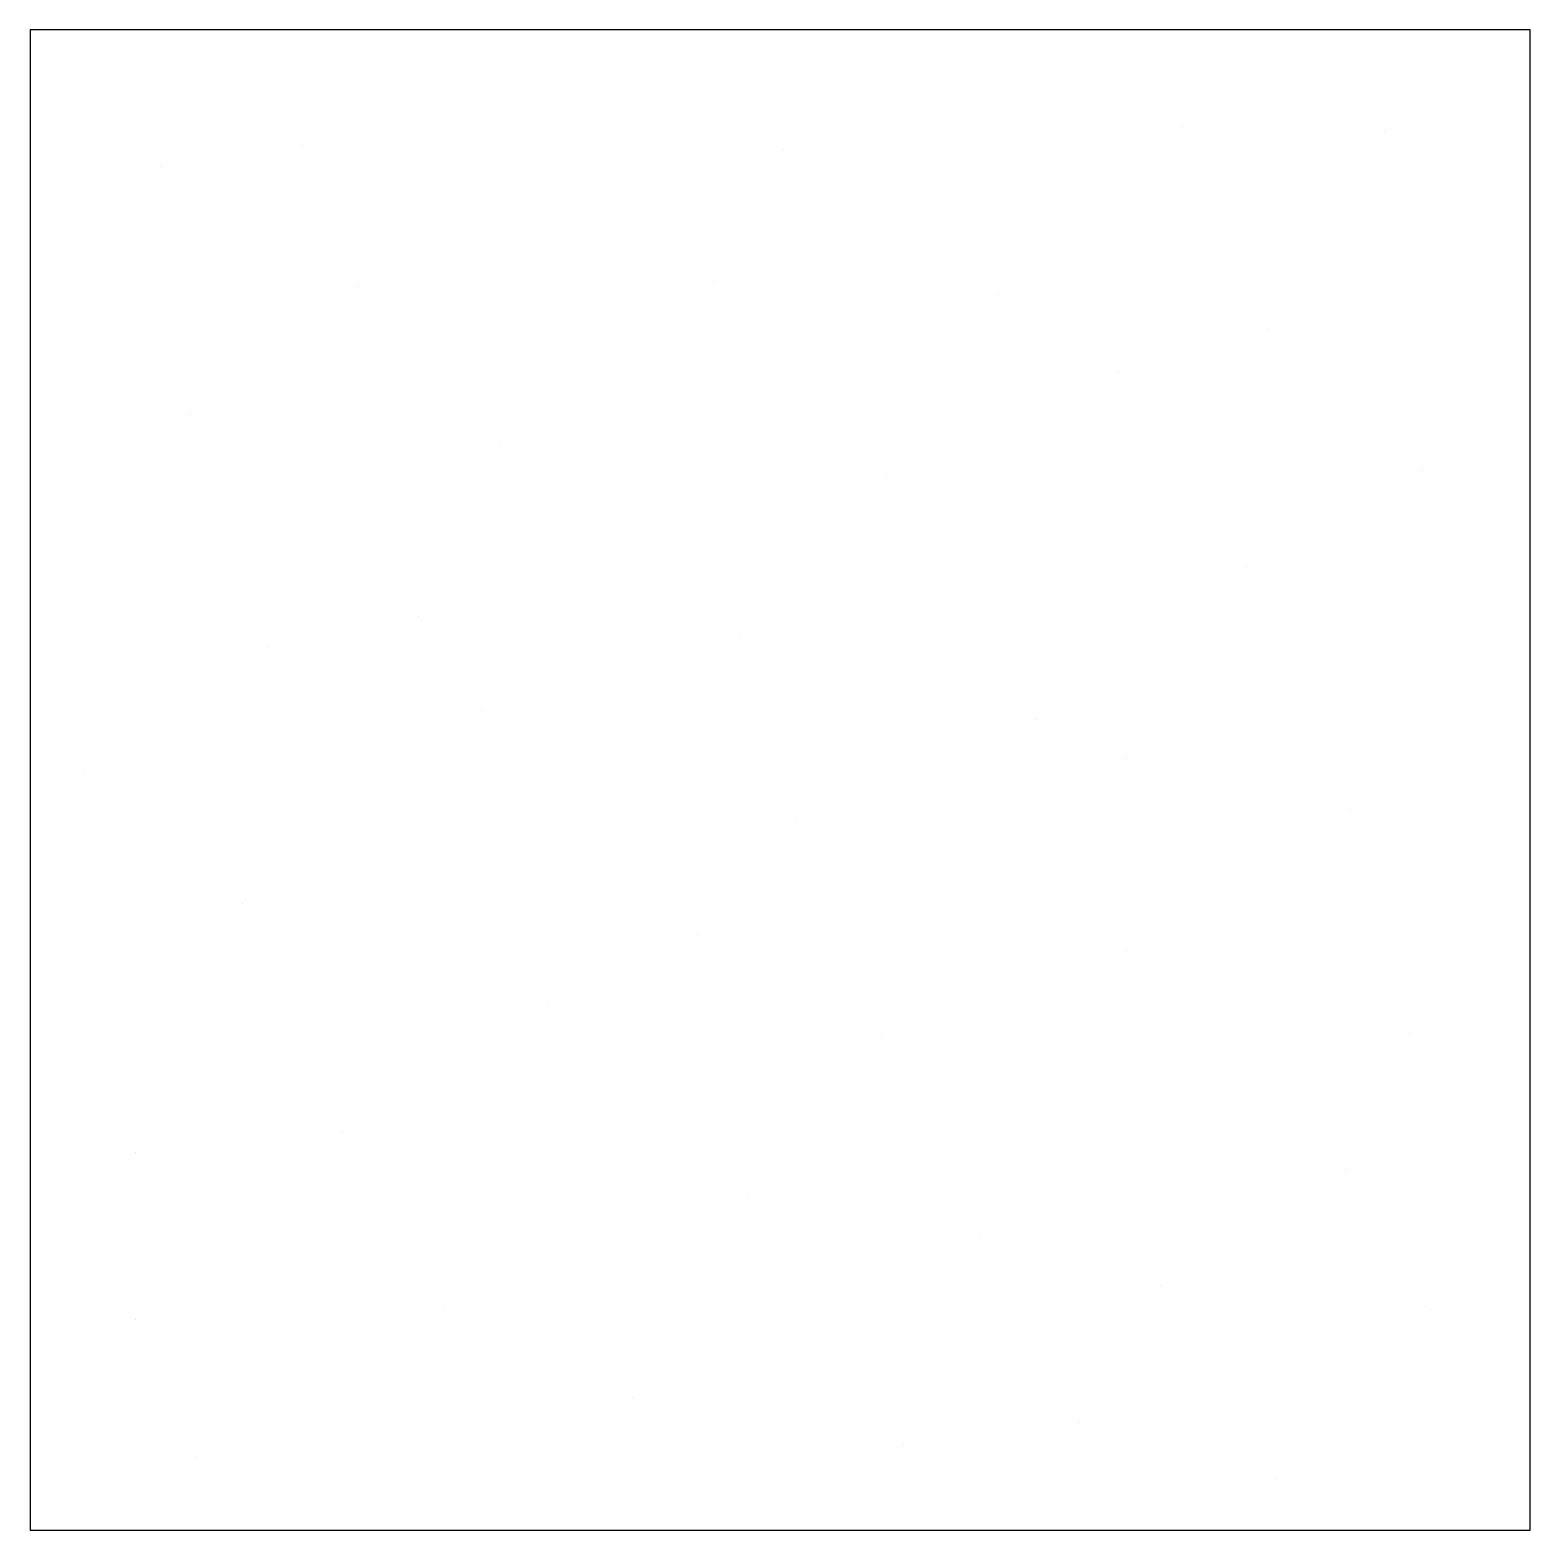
# Model space of a CAD drawing. Header units: feet. Extents: x -0.5 to 0.5, y -0.5 to 0.5.
import ezdxf

# ---------------------------------------------------------------- set-up
doc = ezdxf.new("R2010")
doc.units = ezdxf.units.FT
doc.header["$MEASUREMENT"] = 0

msp = doc.modelspace()

# ---------------------------------------------------------------- linework, layer by layer
for p, q in [((0.2682, 0.4349, 1.0001), (0.2682, 0.4349, 1.0001)), ((0.4027, 0.4321, 1.0001), (0.4027, 0.4321, 1.0001)), ((-0.3184, 0.4235, 1.0001), (-0.3184, 0.4235, 1.0001)), ((0.0021, 0.4206, 1.0001), (0.0021, 0.4206, 1.0001)), ((-0.4128, 0.4092, 1.0001), (-0.4128, 0.4092, 1.0001)), ((-0.0437, 0.332, 1.0001), (-0.0437, 0.332, 1.0001)), ((-0.2812, 0.3291, 1.0001), (-0.2812, 0.3291, 1.0001)), ((0.1452, 0.3234, 1.0001), (0.1452, 0.3234, 1.0001)), ((0.3254, 0.3005, 1.0001), (0.3254, 0.3005, 1.0001)), ((0.2253, 0.2719, 1.0001), (0.2253, 0.2719, 1.0001)), ((-0.3928, 0.2434, 1.0001), (-0.3928, 0.2434, 1.0001)), ((-0.1868, 0.2233, 1.0001), (-0.1868, 0.2233, 1.0001)), ((0.0708, 0.2033, 1.0001), (0.0708, 0.2033, 1.0001)), ((0.4285, 0.2062, 1.0001), (0.4285, 0.2062, 1.0001)), ((0.3111, 0.1433, 1.0001), (0.3111, 0.1433, 1.0001)), ((-0.2411, 0.109, 1.0001), (-0.2411, 0.109, 1.0001)), ((-0.0265, 0.0947, 1.0001), (-0.0265, 0.0947, 1.0001)), ((-0.3413, 0.089, 1.0001), (-0.3413, 0.089, 1.0001)), ((-0.1982, 0.0461, 1.0001), (-0.1982, 0.0461, 1.0001)), ((0.1709, 0.0404, 1.0001), (0.1709, 0.0404, 1.0001)), ((0.231, 0.0146, 1.0001), (0.231, 0.0146, 1.0001)), ((-0.4643, 0.0061, 1.0001), (-0.4643, 0.0061, 1.0001)), ((0.3798, -0.0197, 1.0001), (0.3798, -0.0197, 1.0001)), ((0.0107, -0.0254, 1.0001), (0.0107, -0.0254, 1.0001)), ((-0.3585, -0.0826, 1.0001), (-0.3585, -0.0826, 1.0001)), ((-0.0551, -0.1026, 1.0001), (-0.0551, -0.1026, 1.0001)), ((0.231, -0.114, 1.0001), (0.231, -0.114, 1.0001)), ((-0.1553, -0.1483, 1.0001), (-0.1553, -0.1483, 1.0001)), ((0.4199, -0.1683, 1.0001), (0.4199, -0.1683, 1.0001)), ((0.0679, -0.1712, 1.0001), (0.0679, -0.1712, 1.0001)), ((-0.2926, -0.2341, 1.0001), (-0.2926, -0.2341, 1.0001)), ((-0.43, -0.2484, 1.0001), (-0.43, -0.2484, 1.0001)), ((0.377, -0.2598, 1.0001), (0.377, -0.2598, 1.0001)), ((-0.0208, -0.277, 1.0001), (-0.0208, -0.277, 1.0001)), ((0.1337, -0.3027, 1.0001), (0.1337, -0.3027, 1.0001)), ((0.2539, -0.337, 1.0001), (0.2539, -0.337, 1.0001)), ((-0.43, -0.3599, 1.0001), (-0.43, -0.3599, 1.0001)), ((-0.224, -0.3513, 1.0001), (-0.224, -0.3513, 1.0001)), ((0.4313, -0.3513, 1.0001), (0.4313, -0.3513, 1.0001)), ((-0.0981, -0.4114, 1.0001), (-0.0981, -0.4114, 1.0001)), ((0.1995, -0.4285, 1.0001), (0.1995, -0.4285, 1.0001)), ((0.0822, -0.4428, 1.0001), (0.0822, -0.4428, 1.0001)), ((-0.3899, -0.4514, 1.0001), (-0.3899, -0.4514, 1.0001)), ((0.3312, -0.4657, 1.0001), (0.3312, -0.4657, 1.0001))]:
    msp.add_line(p, q)
msp.add_3dface([(-0.5, 0.5, 1), (-0.5, -0.5, 1), (0.5, -0.5, 1), (0.5, 0.5, 1)])
at = {"layer": 'Defpoints'}
msp.add_point((0, 0), dxfattribs=at)

doc.saveas('drawing.dxf')
